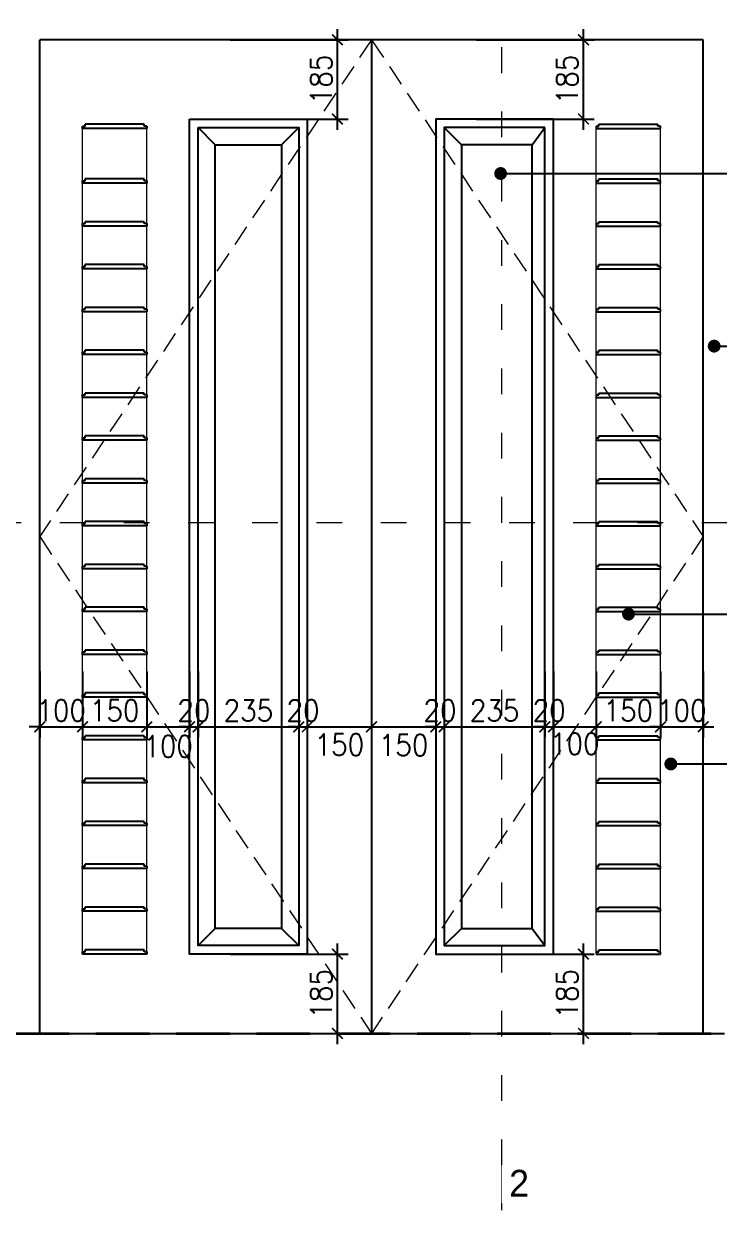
# Model space of a CAD drawing. Header units: millimetres. Extents: x -529782 to -142003, y -492574 to -273331.
# Drawn here: x -230843 to -229218, y -426831 to -424061 of the extents above; entities that cross this region are included whole.
import ezdxf

# ---------------------------------------------------------------- set-up
doc = ezdxf.new("R2010")
doc.units = ezdxf.units.MM
doc.header["$LTSCALE"] = 500
doc.header["$MEASUREMENT"] = 0
doc.header["$PDMODE"] = 3
doc.linetypes.add('ACAD_ISO03W100', pattern=[30, 12, -18])
doc.linetypes.add('HIDDEN', pattern=[0.375, 0.25, -0.125])
doc.layers.get('0').update_dxf_attribs({"linetype": 'CONTINUOUS', "lineweight": 13})
doc.layers.get('Defpoints').update_dxf_attribs({"color": 255, "linetype": 'CONTINUOUS', "lineweight": 13})
for name, color, linetype, lineweight in [('1.cat 30', 30, 'CONTINUOUS', 35), ('2.thay 145', 145, 'CONTINUOUS', 18), ('6.khuat 75', 75, 'HIDDEN', 18), ('9.text \xad white', 7, 'CONTINUOUS', 15), ('CA.dim 08', 251, 'CONTINUOUS', 13), ('cat', 4, 'CONTINUOUS', 35)]:
    doc.layers.add(name, color=color, linetype=linetype, lineweight=lineweight)
for name, color, linetype in [('CUA', 115, 'CONTINUOUS'), ('MANH', 5, 'CONTINUOUS'), ('THAY', 7, 'CONTINUOUS')]:
    doc.layers.add(name, color=color, linetype=linetype)
doc.styles.get("Standard").update_dxf_attribs({"font": 'txt.shx', "width": 0.9})
doc.styles.add('VnAvantH', font='')
doc.styles.get('VnAvantH').set_extended_font_data('.VnAvantH')
doc.dimstyles.new('CA 25', dxfattribs={"dimscale": 0, "dimtxt": 50, "dimasz": 25, "dimexe": 25, "dimexo": 0, "dimgap": 13, "dimtad": 1, "dimdec": 0, "dimzin": 0, "dimdsep": 46, "dimtxsty": 'Standard', "dimblk": 'ARCHTICK', "dimcen": 0.09, "dimdle": 25, "dimclrd": 256, "dimclre": 256, "dimclrt": 7, "dimadec": 0, "dimazin": 0, "dimtfac": 1, "dimtdec": 0, "dimtix": 1, "dimtmove": 2, "dimatfit": 3, "dimldrblk": 'DOT', "dimfxl": 1, "dimtolj": 1, "dimtzin": 0, "dimarcsym": 0})
doc.dimstyles.new('CA 30', dxfattribs={"dimscale": 0, "dimtxt": 60, "dimasz": 30, "dimexe": 30, "dimexo": 0, "dimgap": 15, "dimtad": 1, "dimdec": 0, "dimzin": 0, "dimdsep": 46, "dimtxsty": 'Standard', "dimblk": 'ARCHTICK', "dimcen": 0.09, "dimdle": 30, "dimclrd": 256, "dimclre": 256, "dimclrt": 7, "dimadec": 0, "dimazin": 0, "dimtfac": 1, "dimtdec": 0, "dimtix": 1, "dimtmove": 2, "dimatfit": 3, "dimldrblk": 'DOT', "dimfxl": 1, "dimtolj": 1, "dimtzin": 0, "dimarcsym": 0})

# ---------------------------------------------------------------- blocks, each defined once
blk = doc.blocks.new('_ArchTick')
at = {"color": 1, "linetype": 'ByBlock', "const_width": 0.15}
blk.add_lwpolyline([(-0.5, -0.5), (0.5, 0.5)], dxfattribs=at)
blk = doc.blocks.new('_DOT')
at = {"color": 1, "linetype": 'ByBlock'}
blk.add_line((-0.5, 0), (-1, 0), dxfattribs=at)
at = {"color": 1, "linetype": 'ByBlock', "const_width": 0.5}
blk.add_lwpolyline([(-0.25, 0, 1), (0.25, 0, 1)], format="xyb", close=True, dxfattribs=at)
blk = doc.blocks.new('*D1128')
at = {"layer": 'CA.dim 08', "lineweight": -2, "transparency": 16777216}
for p, q in [((-230805.6, -425573.5), (-230805.6, -425727.5)), ((-230705.6, -425573.5), (-230705.6, -425727.5)), ((-230805.6, -425702.5), (-230830.6, -425702.5)), ((-230805.6, -425702.5), (-230705.6, -425702.5)), ((-230705.6, -425702.5), (-230680.6, -425702.5))]:
    blk.add_line(p, q, dxfattribs=at)
at = {"layer": 'Defpoints', "color": 0, "transparency": 16777216}
for p in [(-230805.6, -425573.5), (-230705.6, -425573.5), (-230705.6, -425702.5)]:
    blk.add_point(p, dxfattribs=at)
at = {"layer": 'CA.dim 08', "lineweight": -2, "transparency": 16777216, "xscale": 25, "yscale": 25, "zscale": 25}
blk.add_blockref('_ArchTick', (-230805.6, -425702.5), dxfattribs=at)
at = {"layer": 'CA.dim 08', "lineweight": -2, "transparency": 16777216, "xscale": 25, "yscale": 25, "zscale": 25, "rotation": 180}
blk.add_blockref('_ArchTick', (-230705.6, -425702.5), dxfattribs=at)
at = {"layer": 'CA.dim 08', "color": 7, "transparency": 16777216, "insert": (-230755.6, -425664.5), "char_height": 50, "attachment_point": 5}
blk.add_mtext('\\A1;100', dxfattribs=at)
blk = doc.blocks.new('*D1129')
at = {"layer": 'CA.dim 08', "lineweight": -2, "transparency": 16777216}
for p, q in [((-230705.6, -425573.5), (-230705.6, -425727.5)), ((-230555.6, -425573.5), (-230555.6, -425727.5)), ((-230730.6, -425702.5), (-230530.6, -425702.5))]:
    blk.add_line(p, q, dxfattribs=at)
at = {"layer": 'Defpoints', "color": 0, "transparency": 16777216}
for p in [(-230705.6, -425573.5), (-230555.6, -425573.5), (-230555.6, -425702.5)]:
    blk.add_point(p, dxfattribs=at)
at = {"layer": 'CA.dim 08', "lineweight": -2, "transparency": 16777216, "xscale": 25, "yscale": 25, "zscale": 25, "rotation": 180}
blk.add_blockref('_ArchTick', (-230705.6, -425702.5), dxfattribs=at)
at = {"layer": 'CA.dim 08', "lineweight": -2, "transparency": 16777216, "xscale": 25, "yscale": 25, "zscale": 25}
blk.add_blockref('_ArchTick', (-230555.6, -425702.5), dxfattribs=at)
at = {"layer": 'CA.dim 08', "color": 7, "transparency": 16777216, "insert": (-230630.6, -425664.5), "char_height": 50, "attachment_point": 5}
blk.add_mtext('\\A1;150', dxfattribs=at)
blk = doc.blocks.new('*D1130')
at = {"layer": 'CA.dim 08', "lineweight": -2, "transparency": 16777216}
for p, q in [((-230555.6, -425573.5), (-230555.6, -425727.5)), ((-230455.6, -425573.5), (-230455.6, -425727.5)), ((-230580.6, -425702.5), (-230430.6, -425702.5))]:
    blk.add_line(p, q, dxfattribs=at)
at = {"layer": 'Defpoints', "color": 0, "transparency": 16777216}
for p in [(-230555.6, -425573.5), (-230455.6, -425573.5), (-230455.6, -425702.5)]:
    blk.add_point(p, dxfattribs=at)
at = {"layer": 'CA.dim 08', "lineweight": -2, "transparency": 16777216, "xscale": 25, "yscale": 25, "zscale": 25, "rotation": 180}
blk.add_blockref('_ArchTick', (-230555.6, -425702.5), dxfattribs=at)
at = {"layer": 'CA.dim 08', "lineweight": -2, "transparency": 16777216, "xscale": 25, "yscale": 25, "zscale": 25}
blk.add_blockref('_ArchTick', (-230455.6, -425702.5), dxfattribs=at)
at = {"layer": 'CA.dim 08', "color": 7, "transparency": 16777216, "insert": (-230505.6, -425748), "char_height": 50, "attachment_point": 5}
blk.add_mtext('\\A1;100', dxfattribs=at)
blk = doc.blocks.new('*D1131')
at = {"layer": 'CA.dim 08', "lineweight": -2, "transparency": 16777216}
for p, q in [((-230455.6, -425573.5), (-230455.6, -425727.5)), ((-230435.6, -425573.5), (-230435.6, -425727.5)), ((-230455.6, -425702.5), (-230480.6, -425702.5)), ((-230455.6, -425702.5), (-230435.6, -425702.5)), ((-230435.6, -425702.5), (-230410.6, -425702.5))]:
    blk.add_line(p, q, dxfattribs=at)
at = {"layer": 'Defpoints', "color": 0, "transparency": 16777216}
for p in [(-230455.6, -425573.5), (-230435.6, -425573.5), (-230435.6, -425702.5)]:
    blk.add_point(p, dxfattribs=at)
at = {"layer": 'CA.dim 08', "lineweight": -2, "transparency": 16777216, "xscale": 25, "yscale": 25, "zscale": 25}
blk.add_blockref('_ArchTick', (-230455.6, -425702.5), dxfattribs=at)
at = {"layer": 'CA.dim 08', "lineweight": -2, "transparency": 16777216, "xscale": 25, "yscale": 25, "zscale": 25, "rotation": 180}
blk.add_blockref('_ArchTick', (-230435.6, -425702.5), dxfattribs=at)
at = {"layer": 'CA.dim 08', "color": 7, "transparency": 16777216, "insert": (-230445.6, -425664.5), "char_height": 50, "attachment_point": 5}
blk.add_mtext('\\A1;20', dxfattribs=at)
blk = doc.blocks.new('*D1132')
at = {"layer": 'CA.dim 08', "lineweight": -2, "transparency": 16777216}
for p, q in [((-230435.6, -425573.5), (-230435.6, -425727.5)), ((-230200.6, -425573.5), (-230200.6, -425727.5)), ((-230460.6, -425702.5), (-230175.6, -425702.5))]:
    blk.add_line(p, q, dxfattribs=at)
at = {"layer": 'Defpoints', "color": 0, "transparency": 16777216}
for p in [(-230435.6, -425573.5), (-230200.6, -425573.5), (-230200.6, -425702.5)]:
    blk.add_point(p, dxfattribs=at)
at = {"layer": 'CA.dim 08', "lineweight": -2, "transparency": 16777216, "xscale": 25, "yscale": 25, "zscale": 25, "rotation": 180}
blk.add_blockref('_ArchTick', (-230435.6, -425702.5), dxfattribs=at)
at = {"layer": 'CA.dim 08', "lineweight": -2, "transparency": 16777216, "xscale": 25, "yscale": 25, "zscale": 25}
blk.add_blockref('_ArchTick', (-230200.6, -425702.5), dxfattribs=at)
at = {"layer": 'CA.dim 08', "color": 7, "transparency": 16777216, "insert": (-230318.1, -425664.5), "char_height": 50, "attachment_point": 5}
blk.add_mtext('\\A1;235', dxfattribs=at)
blk = doc.blocks.new('*D1133')
at = {"layer": 'CA.dim 08', "lineweight": -2, "transparency": 16777216}
for p, q in [((-230200.6, -425573.5), (-230200.6, -425727.5)), ((-230180.6, -425573.5), (-230180.6, -425727.5)), ((-230200.6, -425702.5), (-230225.6, -425702.5)), ((-230200.6, -425702.5), (-230180.6, -425702.5)), ((-230180.6, -425702.5), (-230155.6, -425702.5))]:
    blk.add_line(p, q, dxfattribs=at)
at = {"layer": 'Defpoints', "color": 0, "transparency": 16777216}
for p in [(-230200.6, -425573.5), (-230180.6, -425573.5), (-230180.6, -425702.5)]:
    blk.add_point(p, dxfattribs=at)
at = {"layer": 'CA.dim 08', "lineweight": -2, "transparency": 16777216, "xscale": 25, "yscale": 25, "zscale": 25}
blk.add_blockref('_ArchTick', (-230200.6, -425702.5), dxfattribs=at)
at = {"layer": 'CA.dim 08', "lineweight": -2, "transparency": 16777216, "xscale": 25, "yscale": 25, "zscale": 25, "rotation": 180}
blk.add_blockref('_ArchTick', (-230180.6, -425702.5), dxfattribs=at)
at = {"layer": 'CA.dim 08', "color": 7, "transparency": 16777216, "insert": (-230190.6, -425664.5), "char_height": 50, "attachment_point": 5}
blk.add_mtext('\\A1;20', dxfattribs=at)
blk = doc.blocks.new('*D1134')
at = {"layer": 'CA.dim 08', "lineweight": -2, "transparency": 16777216}
for p, q in [((-230180.6, -425573.5), (-230180.6, -425727.5)), ((-230030.6, -425573.5), (-230030.6, -425727.5)), ((-230205.6, -425702.5), (-230005.6, -425702.5))]:
    blk.add_line(p, q, dxfattribs=at)
at = {"layer": 'Defpoints', "color": 0, "transparency": 16777216}
for p in [(-230180.6, -425573.5), (-230030.6, -425573.5), (-230030.6, -425702.5)]:
    blk.add_point(p, dxfattribs=at)
at = {"layer": 'CA.dim 08', "lineweight": -2, "transparency": 16777216, "xscale": 25, "yscale": 25, "zscale": 25, "rotation": 180}
blk.add_blockref('_ArchTick', (-230180.6, -425702.5), dxfattribs=at)
at = {"layer": 'CA.dim 08', "lineweight": -2, "transparency": 16777216, "xscale": 25, "yscale": 25, "zscale": 25}
blk.add_blockref('_ArchTick', (-230030.6, -425702.5), dxfattribs=at)
at = {"layer": 'CA.dim 08', "color": 7, "transparency": 16777216, "insert": (-230105.6, -425744.1), "char_height": 50, "attachment_point": 5}
blk.add_mtext('\\A1;150', dxfattribs=at)
blk = doc.blocks.new('*D1135')
at = {"layer": 'CA.dim 08', "lineweight": -2, "transparency": 16777216}
for p, q in [((-230030.6, -425573.5), (-230030.6, -425727.5)), ((-229880.6, -425573.5), (-229880.6, -425727.5)), ((-230055.6, -425702.5), (-229855.6, -425702.5))]:
    blk.add_line(p, q, dxfattribs=at)
at = {"layer": 'Defpoints', "color": 0, "transparency": 16777216}
for p in [(-230030.6, -425573.5), (-229880.6, -425573.5), (-229880.6, -425702.5)]:
    blk.add_point(p, dxfattribs=at)
at = {"layer": 'CA.dim 08', "lineweight": -2, "transparency": 16777216, "xscale": 25, "yscale": 25, "zscale": 25, "rotation": 180}
blk.add_blockref('_ArchTick', (-230030.6, -425702.5), dxfattribs=at)
at = {"layer": 'CA.dim 08', "lineweight": -2, "transparency": 16777216, "xscale": 25, "yscale": 25, "zscale": 25}
blk.add_blockref('_ArchTick', (-229880.6, -425702.5), dxfattribs=at)
at = {"layer": 'CA.dim 08', "color": 7, "transparency": 16777216, "insert": (-229955.6, -425745), "char_height": 50, "attachment_point": 5}
blk.add_mtext('\\A1;150', dxfattribs=at)
blk = doc.blocks.new('*D1136')
at = {"layer": 'CA.dim 08', "lineweight": -2, "transparency": 16777216}
for p, q in [((-229880.6, -425573.5), (-229880.6, -425727.5)), ((-229860.6, -425573.5), (-229860.6, -425727.5)), ((-229880.6, -425702.5), (-229905.6, -425702.5)), ((-229880.6, -425702.5), (-229860.6, -425702.5)), ((-229860.6, -425702.5), (-229835.6, -425702.5))]:
    blk.add_line(p, q, dxfattribs=at)
at = {"layer": 'Defpoints', "color": 0, "transparency": 16777216}
for p in [(-229880.6, -425573.5), (-229860.6, -425573.5), (-229860.6, -425702.5)]:
    blk.add_point(p, dxfattribs=at)
at = {"layer": 'CA.dim 08', "lineweight": -2, "transparency": 16777216, "xscale": 25, "yscale": 25, "zscale": 25}
blk.add_blockref('_ArchTick', (-229880.6, -425702.5), dxfattribs=at)
at = {"layer": 'CA.dim 08', "lineweight": -2, "transparency": 16777216, "xscale": 25, "yscale": 25, "zscale": 25, "rotation": 180}
blk.add_blockref('_ArchTick', (-229860.6, -425702.5), dxfattribs=at)
at = {"layer": 'CA.dim 08', "color": 7, "transparency": 16777216, "insert": (-229870.6, -425664.5), "char_height": 50, "attachment_point": 5}
blk.add_mtext('\\A1;20', dxfattribs=at)
blk = doc.blocks.new('*D1137')
at = {"layer": 'CA.dim 08', "lineweight": -2, "transparency": 16777216}
for p, q in [((-229860.6, -425573.5), (-229860.6, -425727.5)), ((-229625.6, -425573.5), (-229625.6, -425727.5)), ((-229885.6, -425702.5), (-229600.6, -425702.5))]:
    blk.add_line(p, q, dxfattribs=at)
at = {"layer": 'Defpoints', "color": 0, "transparency": 16777216}
for p in [(-229860.6, -425573.5), (-229625.6, -425573.5), (-229625.6, -425702.5)]:
    blk.add_point(p, dxfattribs=at)
at = {"layer": 'CA.dim 08', "lineweight": -2, "transparency": 16777216, "xscale": 25, "yscale": 25, "zscale": 25, "rotation": 180}
blk.add_blockref('_ArchTick', (-229860.6, -425702.5), dxfattribs=at)
at = {"layer": 'CA.dim 08', "lineweight": -2, "transparency": 16777216, "xscale": 25, "yscale": 25, "zscale": 25}
blk.add_blockref('_ArchTick', (-229625.6, -425702.5), dxfattribs=at)
at = {"layer": 'CA.dim 08', "color": 7, "transparency": 16777216, "insert": (-229743.1, -425664.5), "char_height": 50, "attachment_point": 5}
blk.add_mtext('\\A1;235', dxfattribs=at)
blk = doc.blocks.new('*D1138')
at = {"layer": 'CA.dim 08', "lineweight": -2, "transparency": 16777216}
for p, q in [((-229625.6, -425573.5), (-229625.6, -425727.5)), ((-229605.6, -425573.5), (-229605.6, -425727.5)), ((-229625.6, -425702.5), (-229650.6, -425702.5)), ((-229625.6, -425702.5), (-229605.6, -425702.5)), ((-229605.6, -425702.5), (-229580.6, -425702.5))]:
    blk.add_line(p, q, dxfattribs=at)
at = {"layer": 'Defpoints', "color": 0, "transparency": 16777216}
for p in [(-229625.6, -425573.5), (-229605.6, -425573.5), (-229605.6, -425702.5)]:
    blk.add_point(p, dxfattribs=at)
at = {"layer": 'CA.dim 08', "lineweight": -2, "transparency": 16777216, "xscale": 25, "yscale": 25, "zscale": 25}
blk.add_blockref('_ArchTick', (-229625.6, -425702.5), dxfattribs=at)
at = {"layer": 'CA.dim 08', "lineweight": -2, "transparency": 16777216, "xscale": 25, "yscale": 25, "zscale": 25, "rotation": 180}
blk.add_blockref('_ArchTick', (-229605.6, -425702.5), dxfattribs=at)
at = {"layer": 'CA.dim 08', "color": 7, "transparency": 16777216, "insert": (-229615.6, -425664.5), "char_height": 50, "attachment_point": 5}
blk.add_mtext('\\A1;20', dxfattribs=at)
blk = doc.blocks.new('*D1139')
at = {"layer": 'CA.dim 08', "lineweight": -2, "transparency": 16777216}
for p, q in [((-229605.6, -425573.5), (-229605.6, -425727.5)), ((-229505.6, -425573.5), (-229505.6, -425727.5)), ((-229630.6, -425702.5), (-229480.6, -425702.5))]:
    blk.add_line(p, q, dxfattribs=at)
at = {"layer": 'Defpoints', "color": 0, "transparency": 16777216}
for p in [(-229605.6, -425573.5), (-229505.6, -425573.5), (-229505.6, -425702.5)]:
    blk.add_point(p, dxfattribs=at)
at = {"layer": 'CA.dim 08', "lineweight": -2, "transparency": 16777216, "xscale": 25, "yscale": 25, "zscale": 25, "rotation": 180}
blk.add_blockref('_ArchTick', (-229605.6, -425702.5), dxfattribs=at)
at = {"layer": 'CA.dim 08', "lineweight": -2, "transparency": 16777216, "xscale": 25, "yscale": 25, "zscale": 25}
blk.add_blockref('_ArchTick', (-229505.6, -425702.5), dxfattribs=at)
at = {"layer": 'CA.dim 08', "color": 7, "transparency": 16777216, "insert": (-229555.6, -425742.1), "char_height": 50, "attachment_point": 5}
blk.add_mtext('\\A1;100', dxfattribs=at)
blk = doc.blocks.new('*D1140')
at = {"layer": 'CA.dim 08', "lineweight": -2, "transparency": 16777216}
for p, q in [((-229505.6, -425573.5), (-229505.6, -425727.5)), ((-229355.6, -425573.5), (-229355.6, -425727.5)), ((-229530.6, -425702.5), (-229330.6, -425702.5))]:
    blk.add_line(p, q, dxfattribs=at)
at = {"layer": 'Defpoints', "color": 0, "transparency": 16777216}
for p in [(-229505.6, -425573.5), (-229355.6, -425573.5), (-229355.6, -425702.5)]:
    blk.add_point(p, dxfattribs=at)
at = {"layer": 'CA.dim 08', "lineweight": -2, "transparency": 16777216, "xscale": 25, "yscale": 25, "zscale": 25, "rotation": 180}
blk.add_blockref('_ArchTick', (-229505.6, -425702.5), dxfattribs=at)
at = {"layer": 'CA.dim 08', "lineweight": -2, "transparency": 16777216, "xscale": 25, "yscale": 25, "zscale": 25}
blk.add_blockref('_ArchTick', (-229355.6, -425702.5), dxfattribs=at)
at = {"layer": 'CA.dim 08', "color": 7, "transparency": 16777216, "insert": (-229430.6, -425664.5), "char_height": 50, "attachment_point": 5}
blk.add_mtext('\\A1;150', dxfattribs=at)
blk = doc.blocks.new('*D1141')
at = {"layer": 'CA.dim 08', "lineweight": -2, "transparency": 16777216}
for p, q in [((-229355.6, -425573.5), (-229355.6, -425727.5)), ((-229255.6, -425573.5), (-229255.6, -425727.5)), ((-229355.6, -425702.5), (-229380.6, -425702.5)), ((-229355.6, -425702.5), (-229255.6, -425702.5)), ((-229255.6, -425702.5), (-229230.6, -425702.5))]:
    blk.add_line(p, q, dxfattribs=at)
at = {"layer": 'Defpoints', "color": 0, "transparency": 16777216}
for p in [(-229355.6, -425573.5), (-229255.6, -425573.5), (-229255.6, -425702.5)]:
    blk.add_point(p, dxfattribs=at)
at = {"layer": 'CA.dim 08', "lineweight": -2, "transparency": 16777216, "xscale": 25, "yscale": 25, "zscale": 25}
blk.add_blockref('_ArchTick', (-229355.6, -425702.5), dxfattribs=at)
at = {"layer": 'CA.dim 08', "lineweight": -2, "transparency": 16777216, "xscale": 25, "yscale": 25, "zscale": 25, "rotation": 180}
blk.add_blockref('_ArchTick', (-229255.6, -425702.5), dxfattribs=at)
at = {"layer": 'CA.dim 08', "color": 7, "transparency": 16777216, "insert": (-229305.6, -425664.5), "char_height": 50, "attachment_point": 5}
blk.add_mtext('\\A1;100', dxfattribs=at)
blk = doc.blocks.new('*D1152')
at = {"layer": 'CA.dim 08', "lineweight": -2, "transparency": 16777216}
for p, q in [((-230360.6, -426233.2), (-230085.3, -426233.2)), ((-230110.3, -426443.2), (-230110.3, -426208.2)), ((-230360.6, -426418.2), (-230085.3, -426418.2))]:
    blk.add_line(p, q, dxfattribs=at)
at = {"layer": 'Defpoints', "color": 0, "transparency": 16777216}
for p in [(-230360.6, -426233.2), (-230110.3, -426233.2), (-230360.6, -426418.2)]:
    blk.add_point(p, dxfattribs=at)
at = {"layer": 'CA.dim 08', "lineweight": -2, "transparency": 16777216, "xscale": 25, "yscale": 25, "zscale": 25}
for p, rotation in [((-230110.3, -426233.2), 90), ((-230110.3, -426418.2), 270)]:
    blk.add_blockref('_ArchTick', p, dxfattribs=dict(at, rotation=rotation))
at = {"layer": 'CA.dim 08', "color": 7, "transparency": 16777216, "insert": (-230148.3, -426325.7), "char_height": 50, "attachment_point": 5, "rotation": 90}
blk.add_mtext('\\A1;185', dxfattribs=at)
blk = doc.blocks.new('*D1153')
at = {"layer": 'CA.dim 08', "lineweight": -2, "transparency": 16777216}
for p, q in [((-229785.6, -426233.2), (-229510.3, -426233.2)), ((-229535.3, -426443.2), (-229535.3, -426208.2)), ((-229785.6, -426418.2), (-229510.3, -426418.2))]:
    blk.add_line(p, q, dxfattribs=at)
at = {"layer": 'Defpoints', "color": 0, "transparency": 16777216}
for p in [(-229785.6, -426233.2), (-229535.3, -426233.2), (-229785.6, -426418.2)]:
    blk.add_point(p, dxfattribs=at)
at = {"layer": 'CA.dim 08', "lineweight": -2, "transparency": 16777216, "xscale": 25, "yscale": 25, "zscale": 25}
for p, rotation in [((-229535.3, -426233.2), 90), ((-229535.3, -426418.2), 270)]:
    blk.add_blockref('_ArchTick', p, dxfattribs=dict(at, rotation=rotation))
at = {"layer": 'CA.dim 08', "color": 7, "transparency": 16777216, "insert": (-229573.3, -426325.7), "char_height": 50, "attachment_point": 5, "rotation": 90}
blk.add_mtext('\\A1;185', dxfattribs=at)
blk = doc.blocks.new('*D1154')
at = {"layer": 'CA.dim 08', "lineweight": -2, "transparency": 16777216}
for p, q in [((-230110.3, -424308.2), (-230110.3, -424073.2)), ((-230360.6, -424098.2), (-230085.3, -424098.2)), ((-230360.6, -424283.2), (-230085.3, -424283.2))]:
    blk.add_line(p, q, dxfattribs=at)
at = {"layer": 'Defpoints', "color": 0, "transparency": 16777216}
for p in [(-230360.6, -424098.2), (-230110.3, -424098.2), (-230360.6, -424283.2)]:
    blk.add_point(p, dxfattribs=at)
at = {"layer": 'CA.dim 08', "lineweight": -2, "transparency": 16777216, "xscale": 25, "yscale": 25, "zscale": 25}
for p, rotation in [((-230110.3, -424098.2), 90), ((-230110.3, -424283.2), 270)]:
    blk.add_blockref('_ArchTick', p, dxfattribs=dict(at, rotation=rotation))
at = {"layer": 'CA.dim 08', "color": 7, "transparency": 16777216, "insert": (-230148.3, -424190.7), "char_height": 50, "attachment_point": 5, "rotation": 90}
blk.add_mtext('\\A1;185', dxfattribs=at)
blk = doc.blocks.new('*D1155')
at = {"layer": 'CA.dim 08', "lineweight": -2, "transparency": 16777216}
for p, q in [((-229535.3, -424308.2), (-229535.3, -424073.2)), ((-229785.6, -424098.2), (-229510.3, -424098.2)), ((-229785.6, -424283.2), (-229510.3, -424283.2))]:
    blk.add_line(p, q, dxfattribs=at)
at = {"layer": 'Defpoints', "color": 0, "transparency": 16777216}
for p in [(-229785.6, -424098.2), (-229535.3, -424098.2), (-229785.6, -424283.2)]:
    blk.add_point(p, dxfattribs=at)
at = {"layer": 'CA.dim 08', "lineweight": -2, "transparency": 16777216, "xscale": 25, "yscale": 25, "zscale": 25}
for p, rotation in [((-229535.3, -424098.2), 90), ((-229535.3, -424283.2), 270)]:
    blk.add_blockref('_ArchTick', p, dxfattribs=dict(at, rotation=rotation))
at = {"layer": 'CA.dim 08', "color": 7, "transparency": 16777216, "insert": (-229573.3, -424190.7), "char_height": 50, "attachment_point": 5, "rotation": 90}
blk.add_mtext('\\A1;185', dxfattribs=at)

msp = doc.modelspace()

# ---------------------------------------------------------------- linework, layer by layer
at = {"layer": '1.cat 30', "const_width": 1.25}
msp.add_lwpolyline([(-229727.2, -426676.8), (-229727.2, -426678.1), (-229727.2, -426679.3), (-229727.2, -426830.7)], dxfattribs=at)
at = {"layer": '2.thay 145', "color": 1, "linetype": 'ACAD_ISO03W100', "ltscale": 0.01}
for p, q in [((-229727.2, -423365.8), (-229727.2, -426830.7)), ((-232109.1, -425225.2), (-228006.3, -425225.2))]:
    msp.add_line(p, q, dxfattribs=at)
at = {"layer": '6.khuat 75', "ltscale": 0.4}
for points in [[(-230030.6, -424098.2), (-230805.6, -425258.2), (-230030.6, -426418.2)], [(-230030.6, -424098.2), (-229255.6, -425258.2), (-230030.6, -426418.2)]]:
    msp.add_lwpolyline(points, dxfattribs=at)
at = {"layer": 'CA.dim 08'}
for p, q in [((-230705.6, -426227.5), (-230705.6, -424299.5)), ((-230555.6, -426227.5), (-230555.6, -424299.5)), ((-229505.6, -426227.5), (-229505.6, -424299.5)), ((-229355.6, -426227.5), (-229355.6, -424299.5))]:
    msp.add_line(p, q, dxfattribs=at)
at = {"layer": 'cat', "linetype": 'HIDDEN'}
msp.add_line((-232361.8, -426418.2), (-223492.5, -426418.2), dxfattribs=at)
at = {"layer": 'CUA'}
for p, q in [((-230561.9, -424295.2), (-230699.3, -424295.2)), ((-230699.3, -424299.5), (-230699.3, -424295.2)), ((-230561.9, -424299.5), (-230561.9, -424295.2)), ((-229499.3, -424295.2), (-229361.9, -424295.2)), ((-229499.3, -424299.5), (-229499.3, -424295.2)), ((-229361.9, -424299.5), (-229361.9, -424295.2)), ((-230705.6, -424299.5), (-230699.3, -424299.5)), ((-230705.6, -424305.2), (-230705.6, -424299.5)), ((-230555.6, -424305.2), (-230705.6, -424305.2)), ((-230555.6, -424299.5), (-230561.9, -424299.5)), ((-230555.6, -424299.5), (-230555.6, -424305.2)), ((-229505.6, -424299.5), (-229499.3, -424299.5)), ((-229505.6, -424299.5), (-229505.6, -424305.2)), ((-229505.6, -424305.2), (-229355.6, -424305.2)), ((-229355.6, -424299.5), (-229361.9, -424299.5)), ((-229355.6, -424305.2), (-229355.6, -424299.5)), ((-230705.6, -424427.5), (-230699.3, -424427.5)), ((-230705.6, -424433.2), (-230705.6, -424427.5)), ((-230555.6, -424433.2), (-230705.6, -424433.2)), ((-230561.9, -424423.2), (-230699.3, -424423.2)), ((-230699.3, -424427.5), (-230699.3, -424423.2)), ((-230561.9, -424427.5), (-230561.9, -424423.2)), ((-230555.6, -424427.5), (-230561.9, -424427.5)), ((-230555.6, -424427.5), (-230555.6, -424433.2)), ((-229505.6, -424427.5), (-229499.3, -424427.5)), ((-229505.6, -424427.5), (-229505.6, -424433.2)), ((-229505.6, -424433.2), (-229355.6, -424433.2)), ((-229499.3, -424423.2), (-229361.9, -424423.2)), ((-229499.3, -424427.5), (-229499.3, -424423.2)), ((-229361.9, -424427.5), (-229361.9, -424423.2)), ((-229355.6, -424427.5), (-229361.9, -424427.5)), ((-229355.6, -424433.2), (-229355.6, -424427.5)), ((-230705.6, -424527.5), (-230699.3, -424527.5)), ((-230705.6, -424533.2), (-230705.6, -424527.5)), ((-230555.6, -424533.2), (-230705.6, -424533.2)), ((-230561.9, -424523.2), (-230699.3, -424523.2)), ((-230699.3, -424527.5), (-230699.3, -424523.2)), ((-230561.9, -424527.5), (-230561.9, -424523.2)), ((-230555.6, -424527.5), (-230561.9, -424527.5)), ((-230555.6, -424527.5), (-230555.6, -424533.2)), ((-229505.6, -424527.5), (-229499.3, -424527.5)), ((-229505.6, -424527.5), (-229505.6, -424533.2)), ((-229505.6, -424533.2), (-229355.6, -424533.2)), ((-229499.3, -424523.2), (-229361.9, -424523.2)), ((-229499.3, -424527.5), (-229499.3, -424523.2)), ((-229361.9, -424527.5), (-229361.9, -424523.2)), ((-229355.6, -424527.5), (-229361.9, -424527.5)), ((-229355.6, -424533.2), (-229355.6, -424527.5)), ((-230705.6, -424627.5), (-230699.3, -424627.5)), ((-230705.6, -424633.2), (-230705.6, -424627.5)), ((-230561.9, -424623.2), (-230699.3, -424623.2)), ((-230699.3, -424627.5), (-230699.3, -424623.2)), ((-230561.9, -424627.5), (-230561.9, -424623.2)), ((-230555.6, -424627.5), (-230561.9, -424627.5)), ((-230555.6, -424627.5), (-230555.6, -424633.2)), ((-229505.6, -424627.5), (-229499.3, -424627.5)), ((-229505.6, -424627.5), (-229505.6, -424633.2)), ((-229499.3, -424623.2), (-229361.9, -424623.2)), ((-229499.3, -424627.5), (-229499.3, -424623.2)), ((-229361.9, -424627.5), (-229361.9, -424623.2)), ((-229355.6, -424627.5), (-229361.9, -424627.5)), ((-229355.6, -424633.2), (-229355.6, -424627.5)), ((-230555.6, -424633.2), (-230705.6, -424633.2)), ((-229505.6, -424633.2), (-229355.6, -424633.2)), ((-230705.6, -424727.5), (-230699.3, -424727.5)), ((-230705.6, -424733.2), (-230705.6, -424727.5)), ((-230555.6, -424733.2), (-230705.6, -424733.2)), ((-230561.9, -424723.2), (-230699.3, -424723.2)), ((-230699.3, -424727.5), (-230699.3, -424723.2)), ((-230561.9, -424727.5), (-230561.9, -424723.2)), ((-230555.6, -424727.5), (-230561.9, -424727.5)), ((-230555.6, -424727.5), (-230555.6, -424733.2)), ((-229505.6, -424727.5), (-229499.3, -424727.5)), ((-229505.6, -424727.5), (-229505.6, -424733.2)), ((-229505.6, -424733.2), (-229355.6, -424733.2)), ((-229499.3, -424723.2), (-229361.9, -424723.2)), ((-229499.3, -424727.5), (-229499.3, -424723.2)), ((-229361.9, -424727.5), (-229361.9, -424723.2)), ((-229355.6, -424727.5), (-229361.9, -424727.5)), ((-229355.6, -424733.2), (-229355.6, -424727.5)), ((-230705.6, -424827.5), (-230699.3, -424827.5)), ((-230705.6, -424833.2), (-230705.6, -424827.5)), ((-230555.6, -424833.2), (-230705.6, -424833.2)), ((-230561.9, -424823.2), (-230699.3, -424823.2)), ((-230699.3, -424827.5), (-230699.3, -424823.2)), ((-230561.9, -424827.5), (-230561.9, -424823.2)), ((-230555.6, -424827.5), (-230561.9, -424827.5)), ((-230555.6, -424827.5), (-230555.6, -424833.2)), ((-229505.6, -424827.5), (-229499.3, -424827.5)), ((-229505.6, -424827.5), (-229505.6, -424833.2)), ((-229505.6, -424833.2), (-229355.6, -424833.2)), ((-229499.3, -424823.2), (-229361.9, -424823.2)), ((-229499.3, -424827.5), (-229499.3, -424823.2)), ((-229361.9, -424827.5), (-229361.9, -424823.2)), ((-229355.6, -424827.5), (-229361.9, -424827.5)), ((-229355.6, -424833.2), (-229355.6, -424827.5)), ((-230705.6, -424927.5), (-230699.3, -424927.5)), ((-230705.6, -424933.2), (-230705.6, -424927.5)), ((-230561.9, -424923.2), (-230699.3, -424923.2)), ((-230699.3, -424927.5), (-230699.3, -424923.2)), ((-230561.9, -424927.5), (-230561.9, -424923.2)), ((-230555.6, -424927.5), (-230561.9, -424927.5)), ((-230555.6, -424927.5), (-230555.6, -424933.2)), ((-229505.6, -424927.5), (-229499.3, -424927.5)), ((-229505.6, -424927.5), (-229505.6, -424933.2)), ((-229499.3, -424923.2), (-229361.9, -424923.2)), ((-229499.3, -424927.5), (-229499.3, -424923.2)), ((-229361.9, -424927.5), (-229361.9, -424923.2)), ((-229355.6, -424927.5), (-229361.9, -424927.5)), ((-229355.6, -424933.2), (-229355.6, -424927.5)), ((-230555.6, -424933.2), (-230705.6, -424933.2)), ((-229505.6, -424933.2), (-229355.6, -424933.2)), ((-230705.6, -425027.5), (-230699.3, -425027.5)), ((-230705.6, -425033.2), (-230705.6, -425027.5)), ((-230555.6, -425033.2), (-230705.6, -425033.2)), ((-230561.9, -425023.2), (-230699.3, -425023.2)), ((-230699.3, -425027.5), (-230699.3, -425023.2)), ((-230561.9, -425027.5), (-230561.9, -425023.2)), ((-230555.6, -425027.5), (-230561.9, -425027.5)), ((-230555.6, -425027.5), (-230555.6, -425033.2)), ((-229505.6, -425027.5), (-229499.3, -425027.5)), ((-229505.6, -425027.5), (-229505.6, -425033.2)), ((-229505.6, -425033.2), (-229355.6, -425033.2)), ((-229499.3, -425023.2), (-229361.9, -425023.2)), ((-229499.3, -425027.5), (-229499.3, -425023.2)), ((-229361.9, -425027.5), (-229361.9, -425023.2)), ((-229355.6, -425027.5), (-229361.9, -425027.5)), ((-229355.6, -425033.2), (-229355.6, -425027.5)), ((-230561.9, -425123.2), (-230699.3, -425123.2)), ((-230699.3, -425127.5), (-230699.3, -425123.2)), ((-230561.9, -425127.5), (-230561.9, -425123.2)), ((-229499.3, -425123.2), (-229361.9, -425123.2)), ((-229499.3, -425127.5), (-229499.3, -425123.2)), ((-229361.9, -425127.5), (-229361.9, -425123.2)), ((-230705.6, -425127.5), (-230699.3, -425127.5)), ((-230705.6, -425133.2), (-230705.6, -425127.5)), ((-230555.6, -425133.2), (-230705.6, -425133.2)), ((-230555.6, -425127.5), (-230561.9, -425127.5)), ((-230555.6, -425127.5), (-230555.6, -425133.2)), ((-229505.6, -425127.5), (-229499.3, -425127.5)), ((-229505.6, -425127.5), (-229505.6, -425133.2)), ((-229505.6, -425133.2), (-229355.6, -425133.2)), ((-229355.6, -425127.5), (-229361.9, -425127.5)), ((-229355.6, -425133.2), (-229355.6, -425127.5)), ((-230705.6, -425227.5), (-230699.3, -425227.5)), ((-230705.6, -425233.2), (-230705.6, -425227.5)), ((-230555.6, -425233.2), (-230705.6, -425233.2)), ((-230561.9, -425223.2), (-230699.3, -425223.2)), ((-230699.3, -425227.5), (-230699.3, -425223.2)), ((-230561.9, -425227.5), (-230561.9, -425223.2)), ((-230555.6, -425227.5), (-230561.9, -425227.5)), ((-230555.6, -425227.5), (-230555.6, -425233.2)), ((-229505.6, -425227.5), (-229499.3, -425227.5)), ((-229505.6, -425227.5), (-229505.6, -425233.2)), ((-229505.6, -425233.2), (-229355.6, -425233.2)), ((-229499.3, -425223.2), (-229361.9, -425223.2)), ((-229499.3, -425227.5), (-229499.3, -425223.2)), ((-229361.9, -425227.5), (-229361.9, -425223.2)), ((-229355.6, -425227.5), (-229361.9, -425227.5)), ((-229355.6, -425233.2), (-229355.6, -425227.5)), ((-230705.6, -425327.5), (-230699.3, -425327.5)), ((-230705.6, -425333.2), (-230705.6, -425327.5)), ((-230555.6, -425333.2), (-230705.6, -425333.2)), ((-230561.9, -425323.2), (-230699.3, -425323.2)), ((-230699.3, -425327.5), (-230699.3, -425323.2)), ((-230561.9, -425327.5), (-230561.9, -425323.2)), ((-230555.6, -425327.5), (-230561.9, -425327.5)), ((-230555.6, -425327.5), (-230555.6, -425333.2)), ((-229505.6, -425327.5), (-229499.3, -425327.5)), ((-229505.6, -425327.5), (-229505.6, -425333.2)), ((-229505.6, -425333.2), (-229355.6, -425333.2)), ((-229499.3, -425323.2), (-229361.9, -425323.2)), ((-229499.3, -425327.5), (-229499.3, -425323.2)), ((-229361.9, -425327.5), (-229361.9, -425323.2)), ((-229355.6, -425327.5), (-229361.9, -425327.5)), ((-229355.6, -425333.2), (-229355.6, -425327.5)), ((-230705.6, -425427.5), (-230699.3, -425427.5)), ((-230705.6, -425433.2), (-230705.6, -425427.5)), ((-230561.9, -425423.2), (-230699.3, -425423.2)), ((-230699.3, -425427.5), (-230699.3, -425423.2)), ((-230561.9, -425427.5), (-230561.9, -425423.2)), ((-230555.6, -425427.5), (-230561.9, -425427.5)), ((-230555.6, -425427.5), (-230555.6, -425433.2)), ((-229505.6, -425427.5), (-229499.3, -425427.5)), ((-229505.6, -425427.5), (-229505.6, -425433.2)), ((-229499.3, -425423.2), (-229361.9, -425423.2)), ((-229499.3, -425427.5), (-229499.3, -425423.2)), ((-229361.9, -425427.5), (-229361.9, -425423.2)), ((-229355.6, -425427.5), (-229361.9, -425427.5)), ((-229355.6, -425433.2), (-229355.6, -425427.5)), ((-230555.6, -425433.2), (-230705.6, -425433.2)), ((-229505.6, -425433.2), (-229355.6, -425433.2)), ((-230705.6, -425527.5), (-230699.3, -425527.5)), ((-230705.6, -425533.2), (-230705.6, -425527.5)), ((-230555.6, -425533.2), (-230705.6, -425533.2)), ((-230561.9, -425523.2), (-230699.3, -425523.2)), ((-230699.3, -425527.5), (-230699.3, -425523.2)), ((-230561.9, -425527.5), (-230561.9, -425523.2)), ((-230555.6, -425527.5), (-230561.9, -425527.5)), ((-230555.6, -425527.5), (-230555.6, -425533.2)), ((-229505.6, -425527.5), (-229499.3, -425527.5)), ((-229505.6, -425527.5), (-229505.6, -425533.2)), ((-229505.6, -425533.2), (-229355.6, -425533.2)), ((-229499.3, -425523.2), (-229361.9, -425523.2)), ((-229499.3, -425527.5), (-229499.3, -425523.2)), ((-229361.9, -425527.5), (-229361.9, -425523.2)), ((-229355.6, -425527.5), (-229361.9, -425527.5)), ((-229355.6, -425533.2), (-229355.6, -425527.5)), ((-230561.9, -425623.2), (-230699.3, -425623.2)), ((-230699.3, -425627.5), (-230699.3, -425623.2)), ((-230561.9, -425627.5), (-230561.9, -425623.2)), ((-229499.3, -425623.2), (-229361.9, -425623.2)), ((-229499.3, -425627.5), (-229499.3, -425623.2)), ((-229361.9, -425627.5), (-229361.9, -425623.2)), ((-230705.6, -425627.5), (-230699.3, -425627.5)), ((-230705.6, -425633.2), (-230705.6, -425627.5)), ((-230555.6, -425633.2), (-230705.6, -425633.2)), ((-230555.6, -425627.5), (-230561.9, -425627.5)), ((-230555.6, -425627.5), (-230555.6, -425633.2)), ((-229505.6, -425627.5), (-229499.3, -425627.5)), ((-229505.6, -425627.5), (-229505.6, -425633.2)), ((-229505.6, -425633.2), (-229355.6, -425633.2)), ((-229355.6, -425627.5), (-229361.9, -425627.5)), ((-229355.6, -425633.2), (-229355.6, -425627.5)), ((-230705.6, -425727.5), (-230699.3, -425727.5)), ((-230705.6, -425733.2), (-230705.6, -425727.5)), ((-230555.6, -425733.2), (-230705.6, -425733.2)), ((-230561.9, -425723.2), (-230699.3, -425723.2)), ((-230699.3, -425727.5), (-230699.3, -425723.2)), ((-230561.9, -425727.5), (-230561.9, -425723.2)), ((-230555.6, -425727.5), (-230561.9, -425727.5)), ((-230555.6, -425727.5), (-230555.6, -425733.2)), ((-229505.6, -425727.5), (-229499.3, -425727.5)), ((-229505.6, -425727.5), (-229505.6, -425733.2)), ((-229505.6, -425733.2), (-229355.6, -425733.2)), ((-229499.3, -425723.2), (-229361.9, -425723.2)), ((-229499.3, -425727.5), (-229499.3, -425723.2)), ((-229361.9, -425727.5), (-229361.9, -425723.2)), ((-229355.6, -425727.5), (-229361.9, -425727.5)), ((-229355.6, -425733.2), (-229355.6, -425727.5)), ((-230705.6, -425827.5), (-230699.3, -425827.5)), ((-230705.6, -425833.2), (-230705.6, -425827.5)), ((-230555.6, -425833.2), (-230705.6, -425833.2)), ((-230561.9, -425823.2), (-230699.3, -425823.2)), ((-230699.3, -425827.5), (-230699.3, -425823.2)), ((-230561.9, -425827.5), (-230561.9, -425823.2)), ((-230555.6, -425827.5), (-230561.9, -425827.5)), ((-230555.6, -425827.5), (-230555.6, -425833.2)), ((-229505.6, -425827.5), (-229499.3, -425827.5)), ((-229505.6, -425827.5), (-229505.6, -425833.2)), ((-229505.6, -425833.2), (-229355.6, -425833.2)), ((-229499.3, -425823.2), (-229361.9, -425823.2)), ((-229499.3, -425827.5), (-229499.3, -425823.2)), ((-229361.9, -425827.5), (-229361.9, -425823.2)), ((-229355.6, -425827.5), (-229361.9, -425827.5)), ((-229355.6, -425833.2), (-229355.6, -425827.5)), ((-230705.6, -425927.5), (-230699.3, -425927.5)), ((-230705.6, -425933.2), (-230705.6, -425927.5)), ((-230561.9, -425923.2), (-230699.3, -425923.2)), ((-230699.3, -425927.5), (-230699.3, -425923.2)), ((-230561.9, -425927.5), (-230561.9, -425923.2)), ((-230555.6, -425927.5), (-230561.9, -425927.5)), ((-230555.6, -425927.5), (-230555.6, -425933.2)), ((-229505.6, -425927.5), (-229499.3, -425927.5)), ((-229505.6, -425927.5), (-229505.6, -425933.2)), ((-229499.3, -425923.2), (-229361.9, -425923.2)), ((-229499.3, -425927.5), (-229499.3, -425923.2)), ((-229361.9, -425927.5), (-229361.9, -425923.2)), ((-229355.6, -425927.5), (-229361.9, -425927.5)), ((-229355.6, -425933.2), (-229355.6, -425927.5)), ((-230555.6, -425933.2), (-230705.6, -425933.2)), ((-229505.6, -425933.2), (-229355.6, -425933.2)), ((-230705.6, -426027.5), (-230699.3, -426027.5)), ((-230705.6, -426033.2), (-230705.6, -426027.5)), ((-230555.6, -426033.2), (-230705.6, -426033.2)), ((-230561.9, -426023.2), (-230699.3, -426023.2)), ((-230699.3, -426027.5), (-230699.3, -426023.2)), ((-230561.9, -426027.5), (-230561.9, -426023.2)), ((-230555.6, -426027.5), (-230561.9, -426027.5)), ((-230555.6, -426027.5), (-230555.6, -426033.2)), ((-229505.6, -426027.5), (-229499.3, -426027.5)), ((-229505.6, -426027.5), (-229505.6, -426033.2)), ((-229505.6, -426033.2), (-229355.6, -426033.2)), ((-229499.3, -426023.2), (-229361.9, -426023.2)), ((-229499.3, -426027.5), (-229499.3, -426023.2)), ((-229361.9, -426027.5), (-229361.9, -426023.2)), ((-229355.6, -426027.5), (-229361.9, -426027.5)), ((-229355.6, -426033.2), (-229355.6, -426027.5)), ((-230561.9, -426123.2), (-230699.3, -426123.2)), ((-230699.3, -426127.5), (-230699.3, -426123.2)), ((-230561.9, -426127.5), (-230561.9, -426123.2)), ((-229499.3, -426123.2), (-229361.9, -426123.2)), ((-229499.3, -426127.5), (-229499.3, -426123.2)), ((-229361.9, -426127.5), (-229361.9, -426123.2)), ((-230705.6, -426127.5), (-230699.3, -426127.5)), ((-230705.6, -426133.2), (-230705.6, -426127.5)), ((-230555.6, -426133.2), (-230705.6, -426133.2)), ((-230555.6, -426127.5), (-230561.9, -426127.5)), ((-230555.6, -426127.5), (-230555.6, -426133.2)), ((-229505.6, -426127.5), (-229499.3, -426127.5)), ((-229505.6, -426127.5), (-229505.6, -426133.2)), ((-229505.6, -426133.2), (-229355.6, -426133.2)), ((-229355.6, -426127.5), (-229361.9, -426127.5)), ((-229355.6, -426133.2), (-229355.6, -426127.5)), ((-230705.6, -426227.5), (-230699.3, -426227.5)), ((-230705.6, -426233.2), (-230705.6, -426227.5)), ((-230555.6, -426233.2), (-230705.6, -426233.2)), ((-230561.9, -426223.2), (-230699.3, -426223.2)), ((-230699.3, -426227.5), (-230699.3, -426223.2)), ((-230561.9, -426227.5), (-230561.9, -426223.2)), ((-230555.6, -426227.5), (-230561.9, -426227.5)), ((-230555.6, -426227.5), (-230555.6, -426233.2)), ((-229505.6, -426227.5), (-229499.3, -426227.5)), ((-229505.6, -426227.5), (-229505.6, -426233.2)), ((-229505.6, -426233.2), (-229355.6, -426233.2)), ((-229499.3, -426223.2), (-229361.9, -426223.2)), ((-229499.3, -426227.5), (-229499.3, -426223.2)), ((-229361.9, -426227.5), (-229361.9, -426223.2)), ((-229355.6, -426227.5), (-229361.9, -426227.5)), ((-229355.6, -426233.2), (-229355.6, -426227.5))]:
    msp.add_line(p, q, dxfattribs=at)
at = {"layer": 'CUA', "linetype": 'Continuous', "ltscale": 50}
for p, q in [((-230395.6, -424343.2), (-230435.6, -424303.2)), ((-230240.6, -424343.2), (-230200.6, -424303.2)), ((-229820.6, -424343.2), (-229860.6, -424303.2)), ((-229655.6, -424343.2), (-229625.6, -424303.2)), ((-230395.6, -426173.2), (-230435.6, -426213.2)), ((-230240.6, -426173.2), (-230200.6, -426213.2)), ((-229820.6, -426173.2), (-229860.6, -426213.2)), ((-229655.6, -426173.2), (-229625.6, -426213.2))]:
    msp.add_line(p, q, dxfattribs=at)
at = {"layer": 'CUA'}
for points in [[(-230455.6, -424283.2), (-230180.6, -424283.2), (-230180.6, -426233.2), (-230455.6, -426233.2)], [(-229605.6, -424283.2), (-229880.6, -424283.2), (-229880.6, -426233.2), (-229605.6, -426233.2)], [(-230435.6, -424303.2), (-230200.6, -424303.2), (-230200.6, -426213.2), (-230435.6, -426213.2)], [(-229625.6, -424303.2), (-229860.6, -424303.2), (-229860.6, -426213.2), (-229625.6, -426213.2)]]:
    msp.add_lwpolyline(points, close=True, dxfattribs=at)
at = {"layer": 'MANH'}
for points in [[(-230395.6, -424343.2), (-230240.6, -424343.2), (-230240.6, -426173.2), (-230395.6, -426173.2)], [(-229655.6, -424343.2), (-229820.6, -424343.2), (-229820.6, -426173.2), (-229655.6, -426173.2)]]:
    msp.add_lwpolyline(points, close=True, dxfattribs=at)
at = {"layer": 'THAY'}
for p, q in [((-229255.6, -424098.2), (-230805.6, -424098.2)), ((-230805.6, -426418.2), (-230805.6, -424098.2)), ((-230030.6, -424098.2), (-230030.6, -426418.2)), ((-229255.6, -426418.2), (-229255.6, -424098.2)), ((-231480.6, -426418.2), (-229205.6, -426418.2))]:
    msp.add_line(p, q, dxfattribs=at)

# ---------------------------------------------------------------- texts
at = {"layer": '9.text \xad white', "style": 'VnAvantH'}
msp.add_text('2', height=62.5, dxfattribs=at).set_placement((-229709, -426799.5))

# ---------------------------------------------------------------- dimensions: what is measured, and where the dimension line sits
at = {"layer": 'CA.dim 08'}
for base, p1, p2, picture, middle in [((-230110.3, -424098.2), (-230360.6, -424283.2), (-230360.6, -424098.2), '*D1154', (-230148.3, -424190.7)), ((-229535.3, -424098.2), (-229785.6, -424283.2), (-229785.6, -424098.2), '*D1155', (-229573.3, -424190.7)), ((-230110.3, -426233.2), (-230360.6, -426418.2), (-230360.6, -426233.2), '*D1152', (-230148.3, -426325.7)), ((-229535.3, -426233.2), (-229785.6, -426418.2), (-229785.6, -426233.2), '*D1153', (-229573.3, -426325.7))]:
    dim = msp.add_linear_dim(base=base, p1=p1, p2=p2, angle=90, dimstyle='CA 25', override={"dimscale": 1}, dxfattribs=at)
    dim.commit()
    dim.dimension.update_dxf_attribs({"geometry": picture, "text_midpoint": middle})
for base, p1, p2, picture, middle in [((-230705.6, -425702.5), (-230805.6, -425573.5), (-230705.6, -425573.5), '*D1128', (-230755.6, -425664.5)), ((-230555.6, -425702.5), (-230705.6, -425573.5), (-230555.6, -425573.5), '*D1129', (-230630.6, -425664.5)), ((-230435.6, -425702.5), (-230455.6, -425573.5), (-230435.6, -425573.5), '*D1131', (-230445.6, -425664.5)), ((-230200.6, -425702.5), (-230435.6, -425573.5), (-230200.6, -425573.5), '*D1132', (-230318.1, -425664.5)), ((-230180.6, -425702.5), (-230200.6, -425573.5), (-230180.6, -425573.5), '*D1133', (-230190.6, -425664.5)), ((-229860.6, -425702.5), (-229880.6, -425573.5), (-229860.6, -425573.5), '*D1136', (-229870.6, -425664.5)), ((-229625.6, -425702.5), (-229860.6, -425573.5), (-229625.6, -425573.5), '*D1137', (-229743.1, -425664.5)), ((-229605.6, -425702.5), (-229625.6, -425573.5), (-229605.6, -425573.5), '*D1138', (-229615.6, -425664.5)), ((-229355.6, -425702.5), (-229505.6, -425573.5), (-229355.6, -425573.5), '*D1140', (-229430.6, -425664.5)), ((-229255.6, -425702.5), (-229355.6, -425573.5), (-229255.6, -425573.5), '*D1141', (-229305.6, -425664.5))]:
    dim = msp.add_linear_dim(base=base, p1=p1, p2=p2, dimstyle='CA 25', override={"dimscale": 1}, dxfattribs=at)
    dim.commit()
    dim.dimension.update_dxf_attribs({"geometry": picture, "text_midpoint": middle})
for base, p1, p2, picture, middle in [((-230455.6, -425702.5), (-230555.6, -425573.5), (-230455.6, -425573.5), '*D1130', (-230505.6, -425748)), ((-230030.6, -425702.5), (-230180.6, -425573.5), (-230030.6, -425573.5), '*D1134', (-230105.6, -425744.1)), ((-229880.6, -425702.5), (-230030.6, -425573.5), (-229880.6, -425573.5), '*D1135', (-229955.6, -425745)), ((-229505.6, -425702.5), (-229605.6, -425573.5), (-229505.6, -425573.5), '*D1139', (-229555.6, -425742.1))]:
    dim = msp.add_linear_dim(base=base, p1=p1, p2=p2, dimstyle='CA 25', override={"dimscale": 1}, dxfattribs=at)
    dim.commit()
    dim.dimension.update_dxf_attribs({"geometry": picture, "text_midpoint": middle, "dimtype": 160})

# ---------------------------------------------------------------- leaders
for points in [[(-229729, -424410.4), (-227247.3, -424410.4)], [(-229230, -424813.5), (-227305.2, -424813.5)], [(-229430.2, -425439.3), (-227193.2, -425439.3)], [(-229331.3, -425789.2), (-227233.1, -425789.2)]]:
    msp.add_leader(points, dimstyle='CA 30', override={"dimscale": 1}, dxfattribs=at)

doc.saveas('drawing.dxf')
